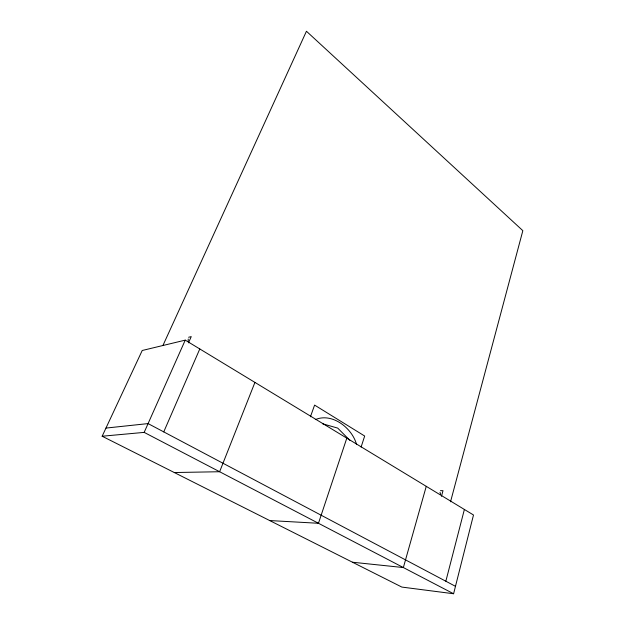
<?xml version="1.0" encoding="UTF-8"?>
<svg xmlns="http://www.w3.org/2000/svg" width="625" height="625" viewBox="0 0 625 625"><rect width="100%" height="100%" fill="white"/><g stroke="black" fill="none" stroke-linecap="round" stroke-linejoin="round"><path stroke-width="0.94" d="M188.203 341.047L188.219 339.023M453.594 593.75L473.5 514.992L185.242 340.133L142.219 350.492L102.156 436.227L401.852 587.078L453.594 593.75L144.172 432.383L102.156 436.227M445.844 581.227L464.383 509.461M450.531 501.797L522.844 230.672L306.445 31.25L162.922 345.508M441.469 496.297L443 490.688L440.469 490.664M426.258 486.336L403.359 567.555L352.492 562.227M361.102 447.078L364.672 436.031L314.602 405.094L310.43 416.781M346.812 438.141L318.469 523.281L269.703 520.555M254.93 382.406L219.625 471.734L174.289 472.531M163.75 431.883L199.789 348.953M188.484 342.852L191.242 336.617L188.617 337.258M144.172 432.383L185.242 340.133M315.32 419.609C332.133 412.422 352.039 427.992 356.477 444.242M105.961 428.078L148.086 423.594L455.469 586.32M322.617 423.797L337.719 428.102L349.797 440.281M440.008 492.312L440.602 494.32"/></g></svg>
